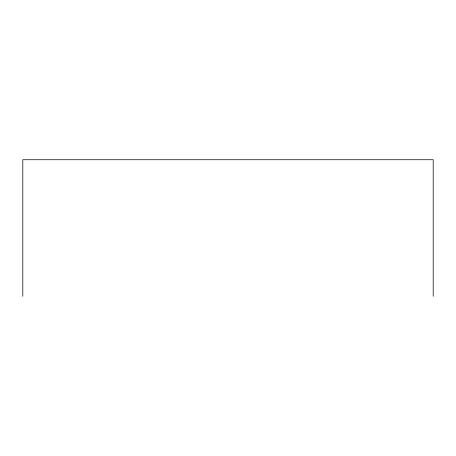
<?xml version="1.0" encoding="UTF-8"?>
<svg xmlns="http://www.w3.org/2000/svg" width="456" height="456" viewBox="0 0 456 456"><rect width="100%" height="100%" fill="white"/><g stroke="black" fill="none" stroke-linecap="round" stroke-linejoin="round"><path stroke-width="0.68" d="M433.2 296.275L433.2 159.725L22.8 159.725L22.8 296.275"/></g></svg>
